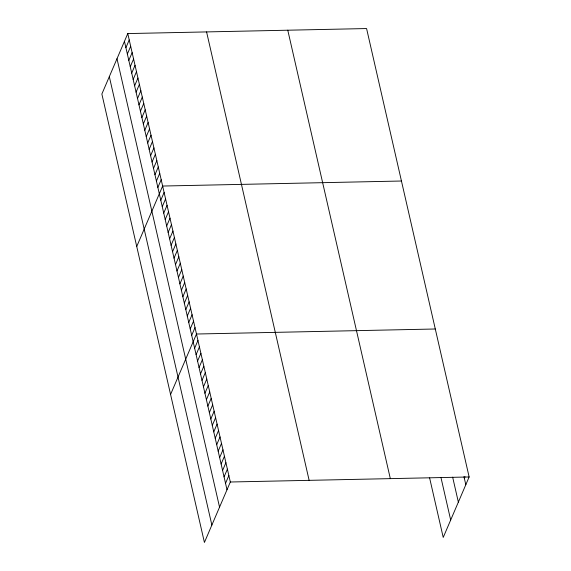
<?xml version="1.0" encoding="UTF-8"?>
<svg xmlns="http://www.w3.org/2000/svg" width="571" height="571" viewBox="0 0 571 571"><rect width="100%" height="100%" fill="white"/><g stroke="black" fill="none" stroke-linecap="round" stroke-linejoin="round"><path stroke-width="0.86" d="M127.776 33.575L101.866 94.029L204.418 542.45L230.327 482.003L127.776 33.575L366.582 28.55L469.134 476.971L443.224 537.425L429.613 477.913M125.906 47.678L129.224 39.927M127.354 54.031L130.68 46.28M128.81 60.39L132.129 52.632M130.259 66.743L133.585 58.984M131.715 73.095L135.034 65.337M133.164 79.448L136.49 71.696M134.62 85.8L137.946 78.049M136.076 92.152L139.395 84.401M137.525 98.505L140.851 90.753M138.981 104.857L142.3 97.106M140.43 111.209L143.756 103.458M141.886 117.562L145.205 109.81M143.335 123.914L146.661 116.163M144.791 130.267L148.11 122.515M146.24 136.619L149.566 128.868M147.696 142.971L151.015 135.22M149.152 149.324L152.471 141.572M150.601 155.676L153.927 147.925M152.057 162.028L155.376 154.277M153.506 168.381L156.832 160.629M154.962 174.733L158.281 166.982M156.411 181.086L159.737 173.334M157.867 187.438L161.186 179.687M136.733 246.494L162.642 186.039L401.449 181.014M160.794 200.228L164.113 192.477M162.264 206.659L165.583 198.908M163.734 213.097L167.053 205.346M165.205 219.528L168.524 211.777M166.675 225.966L170.001 218.208M168.145 232.397L171.471 224.646M169.616 238.828L172.942 231.077M171.093 245.266L174.412 237.515M172.563 251.697L175.882 243.945M174.034 258.135L177.353 250.383M175.504 264.566L178.83 256.814M176.974 270.997L180.3 263.245M178.445 277.435L181.771 269.683M179.922 283.866L183.241 276.114M181.392 290.304L184.711 282.552M182.863 296.734L186.182 288.983M184.333 303.172L187.652 295.414M185.803 309.603L189.129 301.852M187.274 316.034L190.6 308.283M188.744 322.472L192.07 314.721M190.222 328.903L193.54 321.152M191.692 335.341L195.011 327.59M170.572 394.468L196.481 334.021L435.295 328.996M194.632 348.21L197.959 340.452M196.103 354.641L199.429 346.89M197.573 361.072L200.899 353.321M199.043 367.51L202.37 359.759M200.521 373.941L203.84 366.189M201.991 380.379L205.31 372.627M203.462 386.81L206.781 379.058M204.932 393.248L208.258 385.489M206.402 399.679L209.728 391.927M207.873 406.109L211.199 398.358M209.35 412.548L212.669 404.796M210.82 418.978L214.139 411.227M212.291 425.416L215.61 417.665M213.761 431.847L217.08 424.096M215.231 438.278L218.557 430.527M216.702 444.716L220.028 436.965M218.172 451.147L221.498 443.396M219.649 457.585L222.968 449.834M221.12 464.016L224.439 456.265M222.59 470.454L225.909 462.703M224.06 476.885L227.386 469.134M225.531 483.316L228.857 475.564M464.344 478.291L465.008 476.742M230.327 482.003L469.134 476.971M463.973 476.685L465.815 484.729M452.66 477.185L458.356 502.116M440.933 477.406L450.683 520.031M287.777 30.206L390.328 478.634M206.581 31.919L309.132 480.339M124.449 41.326L227.001 489.754M116.998 58.72L219.55 507.141M109.318 76.635L211.87 525.063"/></g></svg>
